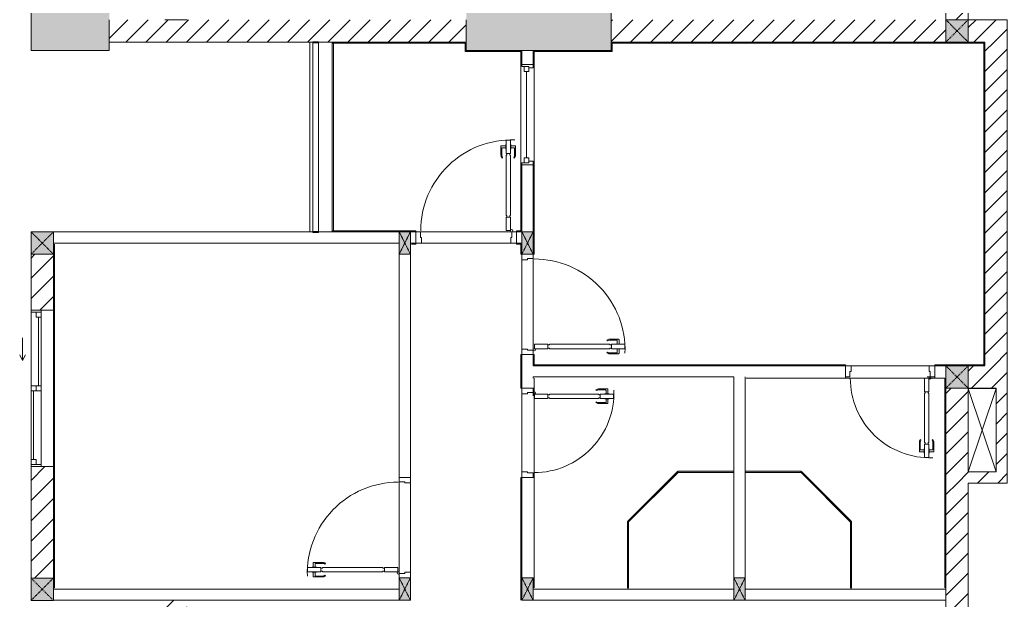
# Model space of a CAD drawing. Header units: millimetres. Extents: x 32270 to 221883, y 3811 to 78637.
# Drawn here: x 128080 to 136931, y 64837 to 70037 of the extents above; entities that cross this region are included whole.
import ezdxf

# ---------------------------------------------------------------- set-up
doc = ezdxf.new("R2010")
doc.units = ezdxf.units.MM
doc.linetypes.add('IMPORT-Dash _2_', pattern=[6, 3, -3])
for name, color, linetype, lineweight in [('0-2', 130, 'Continuous', 9), ('A-DETL-GENF-6', 130, 'Continuous', 9), ('A-DOOR-2', 130, 'Continuous', 9), ('A-FLOR-1', 130, 'Continuous', 9), ('A-FLOR-HRAL-5', 130, 'Continuous', 9), ('A-GLAZ-5', 130, 'Continuous', 9), ('A-GLAZ-CURT-4', 130, 'Continuous', 9), ('A-WALL-1', 130, 'Continuous', 9), ('A-WALL-PATT-3', 130, 'Continuous', 9), ('A_1404_dwg-1', 130, 'Continuous', 9), ('I-WALL', 130, 'Continuous', 9), ('I-WALL-1', 130, 'Continuous', 9), ('S-COLS-1', 130, 'Continuous', 9), ('S-COLS-10', 130, 'IMPORT-Dash _2_', 9), ('S-COLS-2', 130, 'Continuous', 9), ('S-COLS-4', 130, 'Continuous', 9), ('S-COLS-HDLN-2', 130, 'IMPORT-Dash _2_', 9)]:
    doc.layers.add(name, color=color, linetype=linetype, lineweight=lineweight)
pattern_1 = [(45, (0, 0), (-90.50967, 90.50967), [])]

# ---------------------------------------------------------------- blocks, each defined once
blk = doc.blocks.new('A_1404_dwg_NCV_TKTC_KET CAU_rvt-1-TKTC_MB HOÀN THIỆN SÀN TẦNG 3-4-4819833-KeyPlan-CH3A')
at = {"layer": 'S-COLS-1'}
for points in [[(34352.6, 69761.9), (34352.6, 70111.9), (33652.6, 70111.9), (33652.6, 69761.9)], [(38852.6, 69761.9), (38852.6, 70111.9), (37552.7, 70111.9), (37552.6, 69761.9), (38152.6, 69761.9)]]:
    blk.add_hatch(color=256, dxfattribs=at).paths.add_polyline_path(points)
at = {"layer": 'A-FLOR-1'}
for p, q in [((34352.6, 69835.3), (36152.6, 69835.3)), ((36152.5, 69835.3), (36152.5, 68136.9))]:
    blk.add_line(p, q, dxfattribs=at)
at = {"layer": 'A-FLOR-1', "flags": 128}
blk.add_lwpolyline([(42052.7, 65986.9), (42052.7, 66734.9), (42302.6, 66734.9)], dxfattribs=at)
at = {"layer": 'S-COLS-2'}
for p, q in [((38852.6, 69836.9), (38852.6, 70111.9)), ((37552.6, 70036.9), (37552.6, 69836.9))]:
    blk.add_line(p, q, dxfattribs=at)
at = {"layer": 'S-COLS-2', "flags": 128}
blk.add_lwpolyline([(33852.6, 70111.9), (33652.6, 70111.9), (33652.6, 69761.9), (34352.6, 69761.9), (34352.6, 70036.9)], dxfattribs=at)
blk = doc.blocks.new('A_1404_dwg_DOOR_CW_01 CANH MO-PANEL KINH - DIW_01-900x2200-CỬA GỖ VÂN LAMINATE-V88-TKTC_MB HOÀN THIỆN SÀN TẦNG 3-4-4819893-KeyPlan-CH3A')
at = {"layer": 'A-DETL-GENF-6'}
for p, q in [((38813.8, 67166.8), (38818.3, 67160.3)), ((38839.6, 67174.9), (38919.1, 67174.9)), ((38902.1, 67166.9), (38839.6, 67166.9)), ((38906.1, 67131.9), (38906.1, 67162.9)), ((38923.1, 67131.9), (38923.1, 67170.9)), ((38813.8, 67053.1), (38818.3, 67059.6)), ((38902.1, 67052.9), (38839.6, 67052.9)), ((38839.6, 67044.9), (38919.1, 67044.9)), ((38906.1, 67087.9), (38906.1, 67056.9)), ((38923.1, 67087.9), (38923.1, 67048.9))]:
    blk.add_line(p, q, dxfattribs=at)
at = {"layer": 'A-DETL-GENF-6', "flags": 128}
for points in [[(38284.6, 67129.9), (38284.6, 67089.9), (38164.6, 67089.9), (38164.6, 67129.9)], [(38298.6, 67123.9), (38298.6, 67129.9), (38840.6, 67129.9), (38840.6, 67123.9), (38854.6, 67123.9), (38854.6, 67095.9), (38840.6, 67095.9), (38840.6, 67089.9), (38298.6, 67089.9), (38298.6, 67095.9), (38284.6, 67095.9), (38284.6, 67123.9)], [(38974.6, 67089.9), (38974.6, 67129.9), (38854.6, 67129.9), (38854.6, 67089.9)], [(38894.8, 67131.9), (38894.8, 67129.9), (38934.3, 67129.9), (38934.3, 67131.9)], [(38894.8, 67087.9), (38894.8, 67089.9), (38934.3, 67089.9), (38934.3, 67087.9)]]:
    blk.add_lwpolyline(points, close=True, dxfattribs=at)
at = {"layer": 'A-DETL-GENF-6'}
blk.add_circle((38162.6, 67079.9), 10, dxfattribs=at)
for centre, radius, start, end in [((38162.6, 67079.9), 814, 358, 90), ((38839.6, 67129.9), 45, 90, 125), ((38839.6, 67129.9), 37, 90, 125), ((38902.1, 67162.9), 4, 0, 90), ((38919.1, 67170.9), 4, 0, 90), ((38839.6, 67089.9), 45, 235, 270), ((38839.6, 67089.9), 37, 235, 270), ((38902.1, 67056.9), 4, 270, 0), ((38919.1, 67048.9), 4, 270, 0)]:
    blk.add_arc(centre, radius, start, end, dxfattribs=at)
at = {"layer": 'A-DOOR-2'}
blk.add_line((38152.6, 67079.9), (38152.6, 67104.9), dxfattribs=at)
at = {"layer": 'A-DOOR-2', "flags": 128}
blk.add_lwpolyline([(38152.6, 67936.9), (38152.6, 67896.9), (38102.6, 67896.9), (38102.6, 67886.9), (38052.6, 67886.9), (38052.6, 67936.9)], dxfattribs=at)
blk.add_lwpolyline([(38052.6, 67086.9), (38102.6, 67086.9), (38102.6, 67076.9), (38152.6, 67076.9), (38152.6, 67036.9), (38052.6, 67036.9)], close=True, dxfattribs=at)
blk = doc.blocks.new('A_1404_dwg_DOOR_CW_01 CANH MO-PANEL KINH - DIG_02-800x2200-CỬA NHÔM KÍNH-V57-TKTC_MB HOÀN THIỆN SÀN TẦNG 3-4-4819848-KeyPlan-CH3A')
at = {"layer": 'A-DETL-GENF-6'}
for p, q in [((112439.6, 58427.3), (112519.1, 58427.3)), ((112523.1, 58384.3), (112523.1, 58423.3)), ((112413.8, 58419.2), (112418.3, 58412.6)), ((112502.1, 58419.3), (112439.6, 58419.3)), ((112506.1, 58384.3), (112506.1, 58415.3)), ((112506.1, 58340.3), (112506.1, 58309.3)), ((112523.1, 58340.3), (112523.1, 58301.3)), ((112413.8, 58305.4), (112418.3, 58312)), ((112502.1, 58305.3), (112439.6, 58305.3)), ((112439.6, 58297.3), (112519.1, 58297.3))]:
    blk.add_line(p, q, dxfattribs=at)
at = {"layer": 'A-DETL-GENF-6', "flags": 128}
for points in [[(111984.6, 58342.3), (111984.6, 58382.3), (111864.6, 58382.3), (111864.6, 58342.3)], [(111998.6, 58348.3), (111998.6, 58342.3), (112440.6, 58342.3), (112440.6, 58348.3), (112454.6, 58348.3), (112454.6, 58376.3), (112440.6, 58376.3), (112440.6, 58382.3), (111998.6, 58382.3), (111998.6, 58376.3), (111984.6, 58376.3), (111984.6, 58348.3)], [(112574.6, 58382.3), (112574.6, 58342.3), (112454.6, 58342.3), (112454.6, 58382.3)], [(112494.8, 58384.3), (112494.8, 58382.3), (112534.3, 58382.3), (112534.3, 58384.3)], [(112494.8, 58340.3), (112494.8, 58342.3), (112534.3, 58342.3), (112534.3, 58340.3)]]:
    blk.add_lwpolyline(points, close=True, dxfattribs=at)
at = {"layer": 'A-DETL-GENF-6'}
blk.add_circle((111862.6, 58392.3), 10, dxfattribs=at)
for centre, radius, start, end in [((112439.6, 58382.3), 45, 90, 125), ((112519.1, 58423.3), 4, 0, 90), ((111862.6, 58392.3), 714, 270, 2), ((112439.6, 58382.3), 37, 90, 125), ((112502.1, 58415.3), 4, 0, 90), ((112439.6, 58342.3), 45, 235, 270), ((112439.6, 58342.3), 37, 235, 270), ((112502.1, 58309.3), 4, 270, 0), ((112519.1, 58301.3), 4, 270, 0)]:
    blk.add_arc(centre, radius, start, end, dxfattribs=at)
at = {"layer": 'A-DOOR-2'}
blk.add_line((111852.6, 58392.3), (111852.6, 58367.3), dxfattribs=at)
at = {"layer": 'A-DOOR-2', "flags": 128}
for points in [[(111752.6, 58435.3), (111752.6, 58385.3), (111802.6, 58385.3), (111802.6, 58395.3), (111852.6, 58395.3), (111852.6, 58435.3)], [(111752.6, 57685.3), (111752.6, 57635.3), (111852.6, 57635.3), (111852.6, 57675.3), (111802.6, 57675.3), (111802.6, 57685.3)]]:
    blk.add_lwpolyline(points, close=True, dxfattribs=at)
blk = doc.blocks.new('A_1404_dwg_DOOR_CW_01 CANH MO-PANEL KINH - DIW_01-900x2200-CỬA GỖ VÂN LAMINATE-553393-TKTC_MB HOÀN THIỆN SÀN TẦNG 3-4-4819840-KeyPlan-CH3A')
at = {"layer": 'A-DETL-GENF-6'}
for p, q in [((46582.1, 38482.4), (46582.1, 38521.4)), ((46665.6, 38525.4), (46586.1, 38525.4)), ((46599.1, 38482.4), (46599.1, 38513.4)), ((46603.1, 38517.4), (46665.6, 38517.4)), ((46691.4, 38517.2), (46686.8, 38510.7)), ((46582.1, 38438.4), (46582.1, 38399.4)), ((46599.1, 38438.4), (46599.1, 38407.4)), ((46665.6, 38395.4), (46586.1, 38395.4)), ((46603.1, 38403.4), (46665.6, 38403.4)), ((46691.4, 38403.5), (46686.8, 38410.1))]:
    blk.add_line(p, q, dxfattribs=at)
at = {"layer": 'A-DETL-GENF-6', "flags": 128}
for points in [[(46530.6, 38440.4), (46530.6, 38480.4), (46650.6, 38480.4), (46650.6, 38440.4)], [(46610.3, 38482.4), (46610.3, 38480.4), (46570.8, 38480.4), (46570.8, 38482.4)], [(46610.3, 38438.4), (46610.3, 38440.4), (46570.8, 38440.4), (46570.8, 38438.4)], [(47206.6, 38474.4), (47206.6, 38480.4), (46664.6, 38480.4), (46664.6, 38474.4), (46650.6, 38474.4), (46650.6, 38446.4), (46664.6, 38446.4), (46664.6, 38440.4), (47206.6, 38440.4), (47206.6, 38446.4), (47220.6, 38446.4), (47220.6, 38474.4)], [(47220.6, 38480.4), (47220.6, 38440.4), (47340.6, 38440.4), (47340.6, 38480.4)]]:
    blk.add_lwpolyline(points, close=True, dxfattribs=at)
at = {"layer": 'A-DETL-GENF-6'}
blk.add_circle((47342.6, 38430.4), 10, dxfattribs=at)
for centre, radius, start, end in [((47342.6, 38430.4), 814, 90, 182), ((46586.1, 38521.4), 4, 90, 180), ((46603.1, 38513.4), 4, 90, 180), ((46665.6, 38480.4), 45, 55, 90), ((46665.6, 38480.4), 37, 55, 90), ((46586.1, 38399.4), 4, 180, 270), ((46603.1, 38407.4), 4, 180, 270), ((46665.6, 38440.4), 37, 270, 305), ((46665.6, 38440.4), 45, 270, 305)]:
    blk.add_arc(centre, radius, start, end, dxfattribs=at)
at = {"layer": 'A-DOOR-2'}
blk.add_line((47352.6, 38430.4), (47352.6, 38455.4), dxfattribs=at)
at = {"layer": 'A-DOOR-2', "flags": 128}
for points in [[(47452.6, 39237.4), (47452.6, 39287.4), (47352.6, 39287.4), (47352.6, 39247.4), (47402.6, 39247.4), (47402.6, 39237.4)], [(47452.6, 38387.4), (47452.6, 38437.4), (47402.6, 38437.4), (47402.6, 38427.4), (47352.6, 38427.4), (47352.6, 38387.4)]]:
    blk.add_lwpolyline(points, close=True, dxfattribs=at)
blk = doc.blocks.new('A_1404_dwg_M_Fixed - 900 x 1400-901190-TKTC_MB HOÀN THIỆN SÀN TẦNG 3-4-4819850-KeyPlan-CH3A')
at = {"layer": 'A-GLAZ-5'}
blk.add_line((111793.6, 60597.9), (111793.6, 61371.9), dxfattribs=at)
at = {"layer": 'A-GLAZ-5', "flags": 128}
for points in [[(111771.6, 61415.9), (111771.6, 61371.9), (111815.6, 61371.9), (111815.6, 61415.9), (111752.6, 61415.9), (111752.6, 61433.8)], [(111815.6, 61402.9), (111852.6, 61402.9), (111852.6, 61434.9)], [(111752.6, 60534.9), (111752.6, 60553.9), (111815.6, 60553.9), (111815.6, 60597.9), (111771.6, 60597.9), (111771.6, 60553.9)], [(111815.6, 60566.9), (111852.6, 60566.9), (111852.6, 60534.9)]]:
    blk.add_lwpolyline(points, dxfattribs=at)
blk = doc.blocks.new('A_1404_dwg_Railing - 50 x 10mm-901205-TKTC_MB HOÀN THIỆN SÀN TẦNG 3-4-4819861-KeyPlan-CH3A')
at = {"layer": 'A-FLOR-HRAL-5', "flags": 128}
blk.add_lwpolyline([(107527.5, 61566.9), (107477.5, 61566.9), (107477.5, 61556.9), (107527.5, 61556.9)], close=True, dxfattribs=at)
blk = doc.blocks.new('A_1404_dwg_Railing - Railing-883693-TKTC_MB HOÀN THIỆN SÀN TẦNG 3-4-4819894-KeyPlan-CH3A')
at = {"layer": 'A-FLOR-HRAL-5'}
for p, q in [((36177.6, 69830.3), (36177.6, 68141.5)), ((36227.6, 68141.5), (36227.6, 69830.3))]:
    blk.add_line(p, q, dxfattribs=at)
for p in [(-71299.9, 8273.4), (-71299.9, 6574.6)]:
    blk.add_blockref('A_1404_dwg_Railing - 50 x 10mm-901205-TKTC_MB HOÀN THIỆN SÀN TẦNG 3-4-4819861-KeyPlan-CH3A', p)
blk = doc.blocks.new('A_1404_dwg_System Panel - Glazed-901210-TKTC_MB HOÀN THIỆN SÀN TẦNG 3-4-4819895-KeyPlan-CH3A')
at = {"layer": 'A-GLAZ-CURT-4'}
blk.add_hatch(color=256, dxfattribs=at).paths.add_polyline_path([(38999, 64948.9), (39007.6, 64948.9), (39002.6, 65539.6), (38997.6, 65539.6), (38997.6, 64948.9)])
blk.add_line((39007.6, 64948.9), (39007.6, 65537.5), dxfattribs=at)
at = {"layer": 'A-GLAZ-CURT-4', "flags": 128}
blk.add_lwpolyline([(38997.6, 65539.6), (38997.6, 64948.9), (39007.6, 64948.9)], dxfattribs=at)
blk = doc.blocks.new('A_1404_dwg_System Panel - Glazed-901211-TKTC_MB HOÀN THIỆN SÀN TẦNG 3-4-4819896-KeyPlan-CH3A')
at = {"layer": 'A-GLAZ-CURT-4'}
blk.add_hatch(color=256, dxfattribs=at).paths.add_polyline_path([(39006.1, 65536.1), (39450.3, 65987.3), (39446.8, 65990.9), (38999, 65543.1)])
blk.add_line((39006.1, 65536.1), (39452.4, 65982.3), dxfattribs=at)
at = {"layer": 'A-GLAZ-CURT-4', "flags": 128}
blk.add_lwpolyline([(39446.8, 65990.9), (38999, 65543.1), (39006.1, 65536.1)], dxfattribs=at)
blk = doc.blocks.new('A_1404_dwg_System Panel - Glazed-901212-TKTC_MB HOÀN THIỆN SÀN TẦNG 3-4-4819897-KeyPlan-CH3A')
at = {"layer": 'A-GLAZ-CURT-4'}
blk.add_hatch(color=256, dxfattribs=at).paths.add_polyline_path([(39450.3, 65982.3), (39952.6, 65982.3), (39952.6, 65992.3), (39450.3, 65992.3)])
at = {"layer": 'A-GLAZ-CURT-4', "flags": 128}
blk.add_lwpolyline([(39450.3, 65982.3), (39952.6, 65982.3), (39952.6, 65992.3), (39450.3, 65992.3)], close=True, dxfattribs=at)
blk = doc.blocks.new('A_1404_dwg_G1_SOF - BO TRU - 100x200-745959-TKTC_MB HOÀN THIỆN SÀN TẦNG 3-4-4819847-KeyPlan-CH3A')
at = {"layer": 'S-COLS-1'}
blk.add_hatch(color=256, dxfattribs=at).paths.add_polyline_path([(110952.6, 40036.9), (111052.6, 40036.9), (111052.6, 40236.9), (110952.6, 40236.9)])
at = {"layer": 'S-COLS-1', "flags": 128}
blk.add_lwpolyline([(110952.6, 40036.9), (111052.6, 40036.9), (111052.6, 40236.9), (110952.6, 40236.9)], close=True, dxfattribs=at)
at = {"layer": 'S-COLS-HDLN-2'}
for p, q in [((110952.6, 40036.9), (111052.6, 40236.9)), ((111052.6, 40036.9), (110952.6, 40236.9))]:
    blk.add_line(p, q, dxfattribs=at)
blk = doc.blocks.new('A_1404_dwg_DOOR_CW_01 CANH MO-PANEL KINH - DIG_01-900x2200-CỬA NHÔM KÍNH-901215-TKTC_MB HOÀN THIỆN SÀN TẦNG 3-4-4819898-KeyPlan-CH3A')
at = {"layer": 'A-DETL-GENF-6'}
for p, q in [((37864.6, 68823.9), (37864.6, 68903.4)), ((37907.6, 68907.4), (37868.6, 68907.4)), ((37872.6, 68886.4), (37872.6, 68823.9)), ((37907.6, 68890.4), (37876.6, 68890.4)), ((37951.6, 68907.4), (37990.6, 68907.4)), ((37951.6, 68890.4), (37982.6, 68890.4)), ((37986.6, 68886.4), (37986.6, 68823.9)), ((37994.6, 68823.9), (37994.6, 68903.4)), ((37872.7, 68798.1), (37879.3, 68802.7)), ((37986.4, 68798.1), (37979.9, 68802.7))]:
    blk.add_line(p, q, dxfattribs=at)
at = {"layer": 'A-DETL-GENF-6', "flags": 128}
for points in [[(37949.6, 68958.9), (37909.6, 68958.9), (37909.6, 68838.9), (37949.6, 68838.9)], [(37907.6, 68879.2), (37909.6, 68879.2), (37909.6, 68918.7), (37907.6, 68918.7)], [(37951.6, 68879.2), (37949.6, 68879.2), (37949.6, 68918.7), (37951.6, 68918.7)], [(37915.6, 68282.9), (37909.6, 68282.9), (37909.6, 68824.9), (37915.6, 68824.9), (37915.6, 68838.9), (37943.6, 68838.9), (37943.6, 68824.9), (37949.6, 68824.9), (37949.6, 68282.9), (37943.6, 68282.9), (37943.6, 68268.9), (37915.6, 68268.9)], [(37909.6, 68268.9), (37949.6, 68268.9), (37949.6, 68148.9), (37909.6, 68148.9)]]:
    blk.add_lwpolyline(points, close=True, dxfattribs=at)
at = {"layer": 'A-DETL-GENF-6'}
blk.add_circle((37959.6, 68146.9), 10, dxfattribs=at)
for centre, radius, start, end in [((37959.6, 68146.9), 814, 88, 180), ((37868.6, 68903.4), 4, 90, 180), ((37876.6, 68886.4), 4, 90, 180), ((37982.6, 68886.4), 4, 0, 90), ((37990.6, 68903.4), 4, 0, 90), ((37909.6, 68823.9), 45, 180, 215), ((37909.6, 68823.9), 37, 180, 215), ((37949.6, 68823.9), 37, 325, 0), ((37949.6, 68823.9), 45, 325, 0)]:
    blk.add_arc(centre, radius, start, end, dxfattribs=at)
at = {"layer": 'A-DOOR-2'}
blk.add_line((37959.6, 68136.9), (37934.6, 68136.9), dxfattribs=at)
at = {"layer": 'A-DOOR-2', "flags": 128}
for points in [[(37102.6, 68036.9), (37102.6, 68136.9), (37142.6, 68136.9), (37142.6, 68086.9), (37152.6, 68086.9), (37152.6, 68036.9)], [(37952.6, 68036.9), (37952.6, 68086.9), (37962.6, 68086.9), (37962.6, 68136.9), (38002.6, 68136.9), (38002.6, 68036.9)]]:
    blk.add_lwpolyline(points, close=True, dxfattribs=at)
blk = doc.blocks.new('A_1404_dwg_System Panel - Glazed-901217-TKTC_MB HOÀN THIỆN SÀN TẦNG 3-4-4819899-KeyPlan-CH3A')
at = {"layer": 'A-GLAZ-CURT-4'}
blk.add_hatch(color=256, dxfattribs=at).paths.add_polyline_path([(40052.6, 65982.3), (40554.8, 65987.3), (40551.3, 65992.3), (40052.6, 65992.3)])
at = {"layer": 'A-GLAZ-CURT-4', "flags": 128}
blk.add_lwpolyline([(40554.8, 65992.3), (40052.6, 65992.3), (40052.6, 65982.3), (40552.8, 65982.3)], dxfattribs=at)
blk = doc.blocks.new('A_1404_dwg_System Panel - Glazed-901218-TKTC_MB HOÀN THIỆN SÀN TẦNG 3-4-4819900-KeyPlan-CH3A')
at = {"layer": 'A-GLAZ-CURT-4'}
blk.add_hatch(color=256, dxfattribs=at).paths.add_polyline_path([(40997.6, 64948.9), (41007.6, 64948.9), (41002.6, 65539.6), (40997.6, 65536.1)])
blk.add_line((41007.6, 64948.9), (41007.6, 65539.6), dxfattribs=at)
at = {"layer": 'A-GLAZ-CURT-4', "flags": 128}
blk.add_lwpolyline([(40997.6, 65537.5), (40997.6, 64948.9), (41007.6, 64948.9)], dxfattribs=at)
blk = doc.blocks.new('A_1404_dwg_System Panel - Glazed-901219-TKTC_MB HOÀN THIỆN SÀN TẦNG 3-4-4819901-KeyPlan-CH3A')
at = {"layer": 'A-GLAZ-CURT-4'}
blk.add_hatch(color=256, dxfattribs=at).paths.add_polyline_path([(40999, 65536.1), (41006.1, 65543.1), (40558.4, 65990.9), (40551.3, 65983.8), (40916.6, 65618.5)])
at = {"layer": 'A-GLAZ-CURT-4', "flags": 128}
blk.add_lwpolyline([(41006.1, 65543.1), (40558.4, 65990.9), (40551.3, 65983.8), (40999, 65536.1)], close=True, dxfattribs=at)
blk = doc.blocks.new('A_1404_dwg_NCV_TKTC_TANG 3 - 4_rvt-1-TKTC_MB HOÀN THIỆN SÀN TẦNG 3-4-4819943-KeyPlan-CH3A')
at = {"layer": 'A-WALL-PATT-3'}
for points in [[(36477.5, 69826.9), (37552.6, 69826.9), (37552.6, 69836.9), (36352.6, 69836.9), (36352.6, 69826.9)], [(37552.6, 69761.9), (37552.6, 69826.9), (37542.6, 69826.9), (37542.6, 69761.9)], [(37542.6, 69751.9), (38042.6, 69751.9), (38042.6, 69761.9), (37542.6, 69761.9)], [(38152.6, 69751.9), (38852.6, 69751.9), (38852.6, 69761.9), (38152.6, 69761.9)], [(38862.6, 69826.9), (42192.6, 69826.9), (42192.6, 69836.9), (38852.6, 69836.9), (38852.6, 69826.9)], [(38862.6, 69751.9), (38862.6, 69826.9), (38852.6, 69826.9), (38852.6, 69751.9)], [(42192.6, 66946.9), (42202.6, 66946.9), (42202.6, 69836.9), (42192.6, 69836.9), (42192.6, 69658.9)]]:
    blk.add_hatch(color=256, dxfattribs=at).paths.add_polyline_path(points)
h = blk.add_hatch(color=256, dxfattribs=at)
h.paths.add_polyline_path([(38052.6, 68146.9), (38052.6, 68736.9), (38042.6, 68736.9), (38042.6, 68146.9)])
h.paths.add_polyline_path([(38042.6, 69636.9), (38052.6, 69636.9), (38052.6, 69761.9), (38042.6, 69761.9), (38042.6, 69658.9)])
h = blk.add_hatch(color=256, dxfattribs=at)
h.paths.add_polyline_path([(38152.6, 66946.9), (38162.6, 66946.9), (38162.6, 67036.9), (38152.6, 67036.9)])
h.paths.add_polyline_path([(38152.6, 67936.9), (38162.6, 67936.9), (38162.6, 68736.9), (38152.6, 68736.9), (38152.6, 68136.9)])
h.paths.add_polyline_path([(38152.6, 69636.9), (38162.6, 69636.9), (38162.6, 69751.9), (38152.6, 69751.9), (38152.6, 69658.9)])
h = blk.add_hatch(color=256, dxfattribs=at)
h.paths.add_polyline_path([(38052.6, 68136.9), (38052.6, 68146.9), (38002.6, 68146.9), (38002.6, 68136.9), (38042.6, 68136.9)])
h.paths.add_polyline_path([(36352.6, 68136.9), (37102.6, 68136.9), (37102.6, 68146.9), (36352.6, 68146.9)])
h = blk.add_hatch(color=256, dxfattribs=at)
h.paths.add_polyline_path([(33852.6, 64936.9), (33862.6, 64936.9), (33862.6, 66037.4), (33852.6, 66037.4), (33852.6, 65035.3)])
h.paths.add_polyline_path([(33852.6, 67437.4), (33862.6, 67437.4), (33862.6, 68026.9), (33852.6, 68026.9), (33852.6, 67936.9)])
h = blk.add_hatch(color=256, dxfattribs=at)
h.paths.add_polyline_path([(37102.6, 68026.9), (37102.6, 68036.9), (37062.6, 68036.9), (37062.6, 68026.9)])
h.paths.add_polyline_path([(38042.6, 68026.9), (38042.6, 68036.9), (38002.6, 68036.9), (38002.6, 68026.9)])
h = blk.add_hatch(color=256, dxfattribs=at)
h.paths.add_polyline_path([(38052.6, 64836.9), (38052.6, 65937.3), (38042.6, 65937.3), (38042.6, 64836.9)])
h.paths.add_polyline_path([(38042.6, 66737.3), (38052.6, 66737.3), (38052.6, 67036.9), (38042.6, 67036.9)])
h.paths.add_polyline_path([(38052.6, 67936.9), (38052.6, 68036.9), (38042.6, 68036.9), (38042.6, 67936.9)])
h = blk.add_hatch(color=256, dxfattribs=at)
h.paths.add_polyline_path([(41752.6, 66936.9), (42202.6, 66936.9), (42202.6, 66946.9), (41752.6, 66946.9)])
h.paths.add_polyline_path([(39409, 66936.9), (40952.6, 66936.9), (40952.6, 66946.9), (38152.6, 66946.9), (38152.6, 66936.9), (38162.6, 66936.9)])
at = {"layer": 'A-FLOR-1'}
for p, q in [((33852.6, 68036.9), (33852.6, 68026.9)), ((37952.6, 68036.9), (37152.6, 68036.9)), ((38152.6, 67896.9), (38152.6, 67076.9)), ((38052.6, 67086.9), (38052.6, 67886.9)), ((41002.6, 66936.9), (41702.6, 66936.9)), ((38052.6, 65987.3), (38052.6, 66687.3)), ((36952.6, 65077.3), (36952.6, 65897.3)), ((37052.6, 65887.3), (37052.6, 65087.3)), ((39002.6, 64936.9), (39002.6, 64948.9)), ((41002.6, 64948.9), (41002.6, 64936.9)), ((41852.6, 64936.9), (41852.6, 64946.9))]:
    blk.add_line(p, q, dxfattribs=at)
at = {"layer": 'A-WALL-1'}
for p, q in [((36227.6, 69836.9), (36352.6, 69836.9)), ((36352.6, 69826.9), (36352.6, 68146.9)), ((38052.6, 69761.9), (38052.6, 69636.9)), ((38152.6, 69636.9), (38152.6, 69751.9)), ((38052.6, 69636.9), (38152.6, 69636.9)), ((38152.6, 68736.9), (38052.6, 68736.9)), ((38052.6, 68736.9), (38052.6, 68146.9)), ((38152.6, 68136.9), (38152.6, 68736.9)), ((33852.6, 68136.9), (33852.6, 68036.9)), ((36177.6, 68136.9), (33852.6, 68136.9)), ((36952.6, 68136.9), (36227.6, 68136.9)), ((37102.6, 68136.9), (37052.6, 68136.9)), ((37102.6, 68036.9), (37102.6, 68136.9)), ((37142.6, 68136.9), (37962.6, 68136.9)), ((38002.6, 68136.9), (38002.6, 68036.9)), ((38052.6, 68136.9), (38002.6, 68136.9)), ((38052.6, 68146.9), (38052.6, 68136.9)), ((33852.6, 68036.9), (36952.6, 68036.9)), ((37052.6, 68036.9), (37062.6, 68036.9)), ((37062.6, 68036.9), (37102.6, 68036.9)), ((37952.6, 68036.9), (37152.6, 68036.9)), ((38002.6, 68036.9), (38042.6, 68036.9)), ((38042.6, 68036.9), (38052.6, 68036.9)), ((37052.6, 67936.5), (36952.6, 67936.5)), ((36952.6, 67936.5), (36952.6, 65937.3)), ((37052.6, 65937.3), (37052.6, 67936.5)), ((38152.6, 67896.9), (38152.6, 67076.9)), ((38052.6, 67086.9), (38052.6, 67886.9)), ((38152.6, 67036.9), (38052.6, 67036.9)), ((38052.6, 67036.9), (38052.6, 66737.3)), ((38152.6, 66946.9), (38152.6, 67036.9)), ((40952.6, 66936.9), (40052.6, 66936.9)), ((40952.6, 66836.9), (40952.6, 66936.9)), ((41002.6, 66936.9), (41702.6, 66936.9)), ((41752.6, 66936.9), (41752.6, 66836.9)), ((41852.6, 66936.9), (41752.6, 66936.9)), ((41852.6, 66836.9), (41852.6, 66936.9)), ((40052.6, 65992.3), (40052.6, 66836.9)), ((38052.6, 66737.3), (38152.6, 66737.3)), ((38052.6, 65987.3), (38052.6, 66687.3)), ((39952.6, 65992.3), (39952.6, 65982.3)), ((39952.6, 65982.3), (39952.6, 65036.9)), ((40052.6, 65982.3), (40052.6, 65992.3)), ((40052.6, 65036.9), (40052.6, 65982.3)), ((36952.6, 65937.3), (37052.6, 65937.3)), ((36952.6, 65077.3), (36952.6, 65897.3)), ((37052.6, 65887.3), (37052.6, 65087.3)), ((38152.6, 65937.3), (38052.6, 65937.3)), ((38052.6, 65937.3), (38052.6, 65036.9)), ((37052.6, 65037.3), (36952.6, 65037.3)), ((33852.6, 64936.9), (33852.6, 64836.9)), ((36952.6, 64936.9), (33852.6, 64936.9)), ((39952.6, 64936.9), (38152.6, 64936.9)), ((33852.6, 64836.9), (36952.6, 64836.9)), ((38152.6, 64836.9), (39952.6, 64836.9))]:
    blk.add_line(p, q, dxfattribs=at)
at = {"layer": 'A-WALL-1', "flags": 128}
for points in [[(36152.6, 68136.9), (36152.6, 69836.9), (36177.6, 69836.9)], [(38152.6, 69751.9), (38152.6, 69761.9), (38052.6, 69761.9)], [(40052.6, 66936.9), (38152.6, 66936.9), (38152.6, 66946.9)], [(38152.6, 66826.9), (38152.6, 66836.9), (39952.6, 66836.9), (39952.6, 65992.3)], [(40052.6, 64836.9), (41852.6, 64836.9), (41852.6, 64936.9), (40052.6, 64936.9)]]:
    blk.add_lwpolyline(points, dxfattribs=at)
at = {"layer": 'I-WALL'}
for p, q in [((36362.6, 69826.9), (36362.6, 68146.9)), ((38052.6, 69636.9), (38052.6, 69761.9)), ((38152.6, 69751.9), (38152.6, 69636.9)), ((38042.6, 68736.9), (38042.6, 69636.9)), ((38162.6, 69636.9), (38162.6, 68736.9)), ((38052.6, 68146.9), (38052.6, 68736.9)), ((38152.6, 68736.9), (38152.6, 68136.9)), ((37052.6, 68136.9), (37102.6, 68136.9)), ((38002.6, 68136.9), (38052.6, 68136.9)), ((37102.6, 68036.9), (37062.6, 68036.9)), ((38042.6, 68036.9), (38002.6, 68036.9)), ((33852.6, 66037.4), (33852.6, 67437.4)), ((33862.6, 67437.4), (33862.6, 66037.4)), ((38052.6, 66737.3), (38052.6, 67036.9)), ((38152.6, 67036.9), (38152.6, 66946.9)), ((40052.6, 66936.9), (40952.6, 66936.9)), ((41752.6, 66936.9), (41852.6, 66936.9)), ((41752.6, 66827), (40952.6, 66827)), ((38162.6, 66737.3), (38162.6, 65937.3)), ((38052.6, 65036.9), (38052.6, 65937.3))]:
    blk.add_line(p, q, dxfattribs=at)
at = {"layer": 'I-WALL-1'}
for p, q in [((42052.6, 69836.9), (41852.6, 69836.9)), ((38052.6, 68136.9), (38052.6, 68146.9)), ((33852.6, 68026.9), (33852.6, 67936.9)), ((38052.6, 68036.9), (38042.6, 68036.9)), ((41852.6, 66936.9), (42052.6, 66936.9)), ((40052.6, 66837), (40052.6, 66827)), ((33852.6, 65035.3), (33852.6, 64936.9)), ((33852.6, 64936.9), (33862.6, 64936.9)), ((38152.6, 64936.9), (38162.6, 64936.9))]:
    blk.add_line(p, q, dxfattribs=at)
at = {"layer": 'I-WALL-1', "flags": 128}
for points in [[(38052.6, 69761.9), (38042.6, 69761.9), (37552.6, 69761.9), (37552.6, 69826.9), (37552.6, 69836.9), (36352.6, 69836.9), (36352.6, 69826.9), (37542.6, 69826.9), (37542.6, 69761.9), (37542.6, 69751.9), (38042.6, 69751.9), (38042.6, 69636.9), (38052.6, 69636.9)], [(41852.6, 69836.9), (38852.6, 69836.9), (38852.6, 69826.9), (38852.6, 69761.9), (38152.6, 69761.9), (38152.6, 69751.9)], [(38152.6, 69636.9), (38162.6, 69636.9), (38162.6, 69751.9), (38852.6, 69751.9), (38862.6, 69751.9), (38862.6, 69826.9), (42192.6, 69826.9), (42192.6, 66946.9), (41752.6, 66946.9), (41752.6, 66936.9)], [(42052.6, 66936.9), (42202.6, 66936.9), (42202.6, 66946.9), (42202.6, 69836.9), (42192.6, 69836.9), (42052.6, 69836.9)], [(38052.6, 68736.9), (38042.6, 68736.9), (38042.6, 68146.9), (38002.6, 68146.9), (38002.6, 68136.9)], [(38152.6, 67936.9), (38162.6, 67936.9), (38162.6, 68736.9), (38152.6, 68736.9)], [(37102.6, 68136.9), (37102.6, 68146.9), (36352.6, 68146.9), (36352.6, 68136.9), (36952.6, 68136.9)], [(33852.6, 67936.9), (33852.6, 67437.4), (33862.6, 67437.4), (33862.6, 68026.9)], [(37062.6, 68026.9), (37102.6, 68026.9), (37102.6, 68036.9)], [(38002.6, 68036.9), (38002.6, 68026.9), (38042.6, 68026.9), (38042.6, 67936.9), (38052.6, 67936.9)], [(38052.6, 67036.9), (38042.6, 67036.9), (38042.6, 66737.3), (38052.6, 66737.3)], [(40952.6, 66936.9), (40952.6, 66946.9), (38162.6, 66946.9), (38162.6, 67036.9), (38152.6, 67036.9)], [(38152.6, 66946.9), (38152.6, 66936.9), (40052.6, 66936.9)], [(40062.6, 66827), (40952.6, 66827), (40952.6, 66837)], [(41752.6, 66837), (41752.6, 66827), (41842.6, 66827), (41842.6, 64946.9)], [(41852.6, 64946.9), (41852.6, 66827), (41852.6, 66837)], [(38152.6, 66737.3), (38162.6, 66737.3), (38162.6, 66826.9)], [(33862.6, 64946.9), (33862.6, 66037.4), (33852.6, 66037.4), (33852.6, 65035.3)], [(38052.6, 65937.3), (38042.6, 65937.3), (38042.6, 64836.9)], [(38162.6, 64946.9), (38162.6, 65937.3), (38152.6, 65937.3)]]:
    blk.add_lwpolyline(points, dxfattribs=at)
for name, p in [('A_1404_dwg_Railing - Railing-883693-TKTC_MB HOÀN THIỆN SÀN TẦNG 3-4-4819894-KeyPlan-CH3A', (0, 0)), ('A_1404_dwg_M_Fixed - 900 x 1400-901190-TKTC_MB HOÀN THIỆN SÀN TẦNG 3-4-4819850-KeyPlan-CH3A', (-73700, 8202)), ('A_1404_dwg_DOOR_CW_01 CANH MO-PANEL KINH - DIG_01-900x2200-CỬA NHÔM KÍNH-901215-TKTC_MB HOÀN THIỆN SÀN TẦNG 3-4-4819898-KeyPlan-CH3A', (0, 0)), ('A_1404_dwg_DOOR_CW_01 CANH MO-PANEL KINH - DIW_01-900x2200-CỬA GỖ VÂN LAMINATE-V88-TKTC_MB HOÀN THIỆN SÀN TẦNG 3-4-4819893-KeyPlan-CH3A', (0, 0)), ('A_1404_dwg_DOOR_CW_01 CANH MO-PANEL KINH - DIG_02-800x2200-CỬA NHÔM KÍNH-V57-TKTC_MB HOÀN THIỆN SÀN TẦNG 3-4-4819848-KeyPlan-CH3A', (-73700, 8302)), ('A_1404_dwg_System Panel - Glazed-901211-TKTC_MB HOÀN THIỆN SÀN TẦNG 3-4-4819896-KeyPlan-CH3A', (0, 0)), ('A_1404_dwg_System Panel - Glazed-901212-TKTC_MB HOÀN THIỆN SÀN TẦNG 3-4-4819897-KeyPlan-CH3A', (0, 0)), ('A_1404_dwg_System Panel - Glazed-901217-TKTC_MB HOÀN THIỆN SÀN TẦNG 3-4-4819899-KeyPlan-CH3A', (0, 0)), ('A_1404_dwg_System Panel - Glazed-901219-TKTC_MB HOÀN THIỆN SÀN TẦNG 3-4-4819901-KeyPlan-CH3A', (0, 0)), ('A_1404_dwg_DOOR_CW_01 CANH MO-PANEL KINH - DIW_01-900x2200-CỬA GỖ VÂN LAMINATE-553393-TKTC_MB HOÀN THIỆN SÀN TẦNG 3-4-4819840-KeyPlan-CH3A', (-10400, 26650)), ('A_1404_dwg_System Panel - Glazed-901210-TKTC_MB HOÀN THIỆN SÀN TẦNG 3-4-4819895-KeyPlan-CH3A', (0, 0)), ('A_1404_dwg_System Panel - Glazed-901218-TKTC_MB HOÀN THIỆN SÀN TẦNG 3-4-4819900-KeyPlan-CH3A', (0, 0))]:
    blk.add_blockref(name, p)
for name, p, rotation in [('A_1404_dwg_G1_SOF - BO TRU - 100x200-745959-TKTC_MB HOÀN THIỆN SÀN TẦNG 3-4-4819847-KeyPlan-CH3A', (148005.1, 108173.9), 180), ('A_1404_dwg_G1_SOF - BO TRU - 100x200-745959-TKTC_MB HOÀN THIỆN SÀN TẦNG 3-4-4819847-KeyPlan-CH3A', (149105.1, 108173.9), 180), ('A_1404_dwg_DOOR_CW_01 CANH MO-PANEL KINH - DIG_02-800x2200-CỬA NHÔM KÍNH-V57-TKTC_MB HOÀN THIỆN SÀN TẦNG 3-4-4819848-KeyPlan-CH3A', (-16682.7, 178689.5), 270), ('A_1404_dwg_G1_SOF - BO TRU - 100x200-745959-TKTC_MB HOÀN THIỆN SÀN TẦNG 3-4-4819847-KeyPlan-CH3A', (148005.1, 105073.9), 180), ('A_1404_dwg_G1_SOF - BO TRU - 100x200-745959-TKTC_MB HOÀN THIỆN SÀN TẦNG 3-4-4819847-KeyPlan-CH3A', (149105.1, 105073.9), 180), ('A_1404_dwg_G1_SOF - BO TRU - 100x200-745959-TKTC_MB HOÀN THIỆN SÀN TẦNG 3-4-4819847-KeyPlan-CH3A', (151005.1, 105073.9), 180)]:
    blk.add_blockref(name, p, dxfattribs=dict(rotation=rotation))
blk = doc.blocks.new('A_1404_dwg_1_FAMILY RVT - W01-WxH 1400x1400xmm-389822-TKTC_MB HOÀN THIỆN SÀN TẦNG 3-4-4819949-KeyPlan-CH3A')
at = {"layer": 'A-GLAZ-5'}
for p, q in [((50000.9, 78313.1), (50204.1, 78313.1)), ((49052.5, 78236.9), (49052.5, 78036.9)), ((49071.5, 78236.9), (49071.5, 78148)), ((49116, 78214.7), (49730.3, 78214.7)), ((49730.3, 78236.9), (49774.7, 78236.9)), ((49774.7, 78192.5), (49730.3, 78192.5)), ((49774.7, 78170.3), (50389, 78170.3)), ((50433.4, 78236.9), (50433.4, 78148))]:
    blk.add_line(p, q, dxfattribs=at)
at = {"layer": 'A-GLAZ-5', "flags": 128}
for points in [[(50051.7, 78338.5), (50000.9, 78313.1), (50051.7, 78287.7)], [(50452.5, 78036.9), (50452.5, 78236.9), (49052.5, 78236.9), (49116, 78236.9)], [(49730.3, 78148), (49730.3, 78236.9), (49116, 78236.9), (49116, 78192.5), (49071.5, 78192.5)], [(49774.7, 78148), (49774.7, 78236.9), (50433.4, 78236.9), (50452.5, 78236.9)], [(50433.4, 78192.5), (50389, 78192.5), (50389, 78148)], [(49052.5, 78148), (49071.5, 78148), (49730.3, 78148), (49774.7, 78148), (50389, 78148), (50452.5, 78148)]]:
    blk.add_lwpolyline(points, dxfattribs=at)
blk = doc.blocks.new('A_1404_dwg_G1_SOF - BO TRU - 200x200-V12-TKTC_MB HOÀN THIỆN SÀN TẦNG 3-4-4819991-KeyPlan-CH3A')
at = {"layer": 'S-COLS-10'}
blk.add_hatch(color=256, dxfattribs=at).paths.add_polyline_path([(42052.6, 61636.9), (42052.6, 61836.9), (41852.6, 61836.9), (41852.6, 61636.9)])
at = {"layer": 'S-COLS-4', "flags": 128}
blk.add_lwpolyline([(42052.6, 61636.9), (42052.6, 61836.9), (41852.6, 61836.9), (41852.6, 61636.9)], dxfattribs=at)
at = {"layer": 'S-COLS-HDLN-2'}
for p, q in [((42052.6, 61836.9), (41852.6, 61636.9)), ((41852.6, 61836.9), (42052.6, 61636.9))]:
    blk.add_line(p, q, dxfattribs=at)
blk = doc.blocks.new('A_1404_dwg_G1_SOF - BO TRU - 200x200-V11-TKTC_MB HOÀN THIỆN SÀN TẦNG 3-4-4819990-KeyPlan-CH3A')
at = {"layer": 'S-COLS-10'}
blk.add_hatch(color=256, dxfattribs=at).paths.add_polyline_path([(42052.6, 25436.9), (42052.6, 25636.9), (41852.6, 25636.9), (41852.6, 25436.9)])
at = {"layer": 'S-COLS-4', "flags": 128}
blk.add_lwpolyline([(41852.6, 25636.9), (41852.6, 25436.9), (42052.6, 25436.9), (42052.6, 25636.9)], dxfattribs=at)
at = {"layer": 'S-COLS-HDLN-2'}
for p, q in [((42052.6, 25636.9), (41852.6, 25436.9)), ((41852.6, 25636.9), (42052.6, 25436.9))]:
    blk.add_line(p, q, dxfattribs=at)
blk = doc.blocks.new('A_1404_dwg_G1_SOF - BO TRU - 200x200-V8-TKTC_MB HOÀN THIỆN SÀN TẦNG 3-4-4819987-KeyPlan-CH3A')
at = {"layer": 'S-COLS-10'}
blk.add_hatch(color=256, dxfattribs=at).paths.add_polyline_path([(46752.6, 71511.9), (46752.6, 71711.9), (46552.6, 71711.9), (46552.6, 71511.9)])
at = {"layer": 'S-COLS-4', "flags": 128}
blk.add_lwpolyline([(46752.6, 71711.9), (46552.6, 71711.9), (46552.6, 71511.9), (46752.6, 71511.9)], dxfattribs=at)
at = {"layer": 'S-COLS-HDLN-2'}
for p, q in [((46752.6, 71711.9), (46552.6, 71511.9)), ((46552.6, 71711.9), (46752.6, 71511.9))]:
    blk.add_line(p, q, dxfattribs=at)
blk = doc.blocks.new('A_1404_dwg-4819832-KeyPlan-CH3A')
at = {"layer": 'A-WALL-PATT-3'}
h = blk.add_hatch(dxfattribs=at)
h.set_pattern_fill('FP_35', color=256, style=0, pattern_type=2)
h.set_pattern_definition(pattern_1)
h.paths.add_polyline_path([(41852.6, 70036.9), (42052.6, 70036.9), (42052.4, 70187.3), (41852.6, 70187.3)])
h.paths.add_polyline_path([(42052.4, 71277.4), (42052.4, 71511.9), (41852.6, 71511.9), (41852.6, 71277.4)])
h.paths.add_polyline_path([(41852.6, 71711.9), (42052.6, 71711.9), (42052.6, 74516.9), (41852.6, 74516.9), (41852.6, 73111.9)])
h = blk.add_hatch(dxfattribs=at)
h.set_pattern_fill('FP_35', color=256, style=0, pattern_type=2)
h.set_pattern_definition(pattern_1)
h.paths.add_polyline_path([(37542.6, 69836.9), (37552.6, 69837), (37552.6, 70036.9), (34352.6, 70036.9), (34352.6, 69836.9), (36477.5, 69836.9)])
h = blk.add_hatch(dxfattribs=at)
h.set_pattern_fill('FP_35', color=256, style=0, pattern_type=2)
h.set_pattern_definition(pattern_1)
h.paths.add_polyline_path([(42052.6, 69836.9), (42402.6, 69836.9), (42402.6, 70036.9), (42052.6, 70036.9)])
h.paths.add_polyline_path([(38852.6, 69836.9), (41852.6, 69836.9), (41852.6, 70036.9), (38852.6, 70036.8)])
h = blk.add_hatch(dxfattribs=at)
h.set_pattern_fill('FP_35', color=256, style=0, pattern_type=2)
h.set_pattern_definition(pattern_1)
h.paths.add_polyline_path([(42202.6, 66936.9), (42402.6, 66936.9), (42402.6, 69836.9), (42202.6, 69836.9), (42202.6, 66946.9)])
h = blk.add_hatch(dxfattribs=at)
h.set_pattern_fill('FP_35', color=256, style=0, pattern_type=2)
h.set_pattern_definition(pattern_1)
h.paths.add_polyline_path([(33852.6, 65035.3), (33852.6, 66035.3), (33652.6, 66035.3), (33652.6, 65035.3)])
h.paths.add_polyline_path([(33652.6, 67435.3), (33852.6, 67437.4), (33852.6, 67936.9), (33652.6, 67936.9), (33652.6, 67437.4)])
h = blk.add_hatch(dxfattribs=at)
h.set_pattern_fill('FP_35', color=256, style=0, pattern_type=2)
h.set_pattern_definition(pattern_1)
h.paths.add_polyline_path([(42402.6, 66736.9), (42402.6, 66936.9), (42052.6, 66936.9), (42052.6, 66736.9), (42202.6, 66736.9)])
h = blk.add_hatch(dxfattribs=at)
h.set_pattern_fill('FP_35', color=256, style=0, pattern_type=2)
h.set_pattern_definition(pattern_1)
h.paths.add_polyline_path([(42052.4, 65886.9), (42052.6, 65886.9), (42052.4, 66736.9), (41852.6, 66736.9), (41852.6, 65886.9)])
h = blk.add_hatch(dxfattribs=at)
h.set_pattern_fill('FP_35', color=256, style=0, pattern_type=2)
h.set_pattern_definition(pattern_1)
h.paths.add_polyline_path([(42402.6, 65986.9), (42402.6, 65986.9), (42402.6, 66736.9), (42302.6, 66736.9), (42302.6, 65986.9)])
h = blk.add_hatch(dxfattribs=at)
h.set_pattern_fill('FP_35', color=256, style=0, pattern_type=2)
h.set_pattern_definition(pattern_1)
h.paths.add_polyline_path([(42302.6, 65886.9), (42402.6, 65886.9), (42402.6, 65986.9), (42052.6, 65986.9), (42052.6, 65886.9)])
h = blk.add_hatch(dxfattribs=at)
h.set_pattern_fill('FP_35', color=256, style=0, pattern_type=2)
h.set_pattern_definition(pattern_1)
h.paths.add_polyline_path([(42052.6, 61836.9), (42052.6, 63596.9), (41852.6, 63596.9), (41852.6, 61836.9)])
h.paths.add_polyline_path([(42052.6, 64686.9), (42052.6, 65886.9), (41852.6, 65886.9), (41852.6, 64687.4), (42052.4, 64687.4)])
h = blk.add_hatch(dxfattribs=at)
h.set_pattern_fill('FP_35', color=256, style=0, pattern_type=2)
h.set_pattern_definition(pattern_1)
h.paths.add_polyline_path([(35052.6, 61836.9), (35052.6, 62160.3), (34852.6, 62160.3), (34852.6, 61836.9)])
h.paths.add_polyline_path([(35052.6, 64660.3), (35052.6, 64836.9), (34852.6, 64836.9), (34852.6, 64660.3)])
at = {"layer": '0-2'}
for p, q in [((42302.6, 66734.9), (42052.6, 66734.9)), ((42302.3, 65986.8), (42052.6, 66734.5)), ((42053.2, 65986.9), (42302.6, 66734))]:
    blk.add_line(p, q, dxfattribs=at)
at = {"layer": 'A-FLOR-1'}
blk.add_line((42402.6, 69836.9), (42402.6, 66736.9), dxfattribs=at)
at = {"layer": 'A-WALL-1'}
for p, q in [((41852.6, 70187.3), (41852.6, 70036.9)), ((34352.6, 70036.9), (34352.6, 69836.9)), ((37552.6, 69936.9), (37552.6, 70036.9)), ((38852.6, 70036.9), (38852.6, 69836.9)), ((37552.6, 69836.9), (37552.6, 69936.9)), ((34352.6, 69836.9), (36152.6, 69836.9)), ((42402.6, 66736.9), (42402.6, 69836.9)), ((33652.6, 67936.9), (33652.6, 67435.3)), ((41852.6, 66736.9), (41852.6, 64687.4)), ((33652.6, 66035.3), (33652.6, 65035.3))]:
    blk.add_line(p, q, dxfattribs=at)
at = {"layer": 'A-WALL-1', "flags": 128}
for points in [[(42402.6, 69836.9), (42402.6, 70036.9), (42052.6, 70036.9), (42052.6, 70187.3)], [(42052.6, 64686.9), (42052.6, 65886.9), (42402.6, 65886.9), (42402.6, 66736.9)]]:
    blk.add_lwpolyline(points, dxfattribs=at)
for points in [[(35052.6, 70036.9), (34852.6, 70036.9)], [(42052.6, 66736.9), (42302.6, 66736.9), (42302.6, 65986.9), (42052.6, 65986.9)]]:
    blk.add_lwpolyline(points, close=True, dxfattribs=at)
for name, p in [('A_1404_dwg_NCV_TKTC_KET CAU_rvt-1-TKTC_MB HOÀN THIỆN SÀN TẦNG 3-4-4819833-KeyPlan-CH3A', (0, 0)), ('A_1404_dwg_NCV_TKTC_TANG 3 - 4_rvt-1-TKTC_MB HOÀN THIỆN SÀN TẦNG 3-4-4819943-KeyPlan-CH3A', (0, 0)), ('A_1404_dwg_G1_SOF - BO TRU - 200x200-V12-TKTC_MB HOÀN THIỆN SÀN TẦNG 3-4-4819991-KeyPlan-CH3A', (0, 8200)), ('A_1404_dwg_G1_SOF - BO TRU - 200x200-V8-TKTC_MB HOÀN THIỆN SÀN TẦNG 3-4-4819987-KeyPlan-CH3A', (-12900, -3575)), ('A_1404_dwg_G1_SOF - BO TRU - 200x200-V11-TKTC_MB HOÀN THIỆN SÀN TẦNG 3-4-4819990-KeyPlan-CH3A', (0, 41300)), ('A_1404_dwg_G1_SOF - BO TRU - 200x200-V8-TKTC_MB HOÀN THIỆN SÀN TẦNG 3-4-4819987-KeyPlan-CH3A', (-12900, -6676.6))]:
    blk.add_blockref(name, p)
at = {"rotation": 89.9999999999999}
blk.add_blockref('A_1404_dwg_1_FAMILY RVT - W01-WxH 1400x1400xmm-389822-TKTC_MB HOÀN THIỆN SÀN TẦNG 3-4-4819949-KeyPlan-CH3A', (111889.5, 16982.8), dxfattribs=at)

msp = doc.modelspace()

# ---------------------------------------------------------------- block references
at = {"layer": 'A_1404_dwg-1'}
msp.add_blockref('A_1404_dwg-4819832-KeyPlan-CH3A', (94528.7, 0), dxfattribs=at)

doc.saveas('drawing.dxf')
